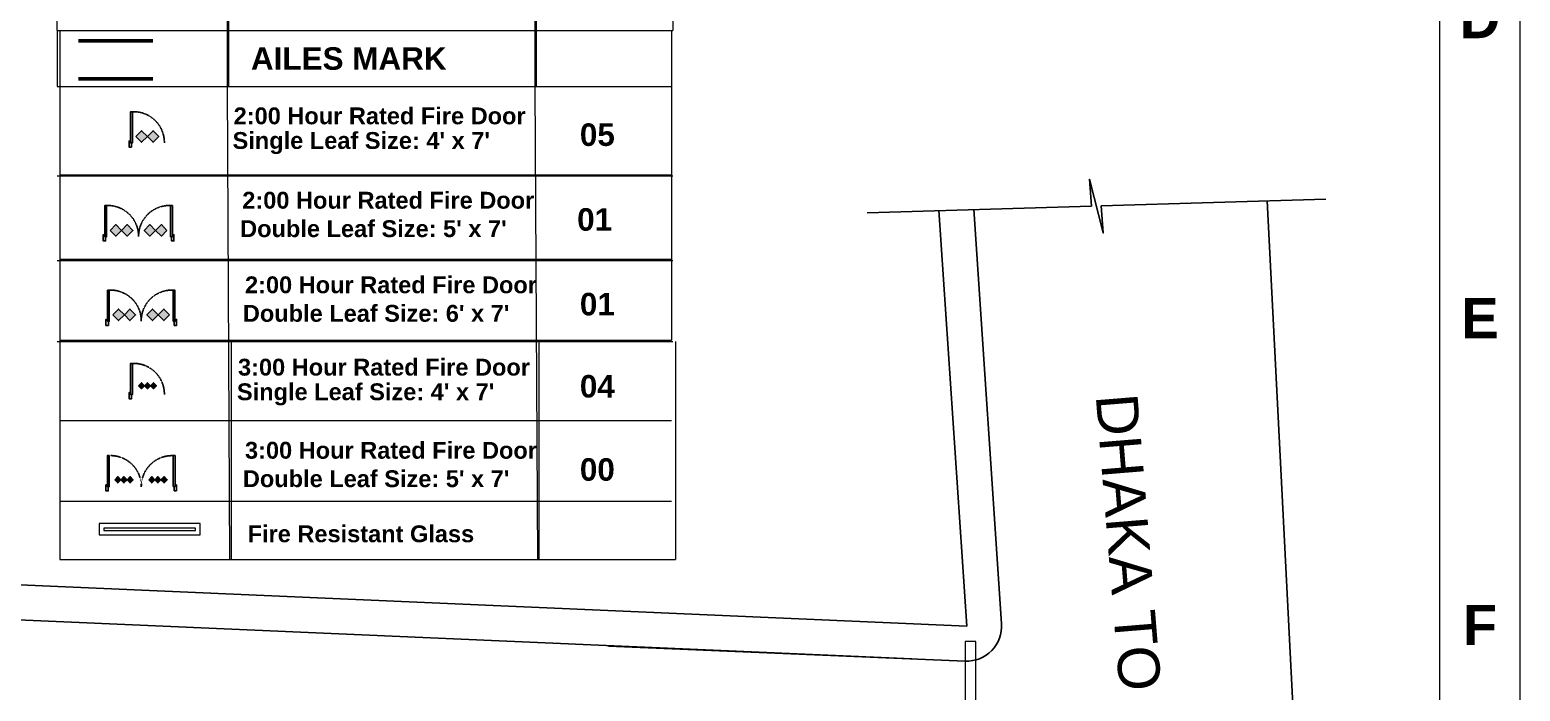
# Model space of a CAD drawing. Header units: inches. Extents: x -250485 to 735580, y -140410 to 288049.
# Drawn here: x 25000 to 26536, y 21865 to 22547 of the extents above; entities that cross this region are included whole.
import ezdxf

# ---------------------------------------------------------------- set-up
doc = ezdxf.new("R2010")
doc.units = ezdxf.units.IN
doc.header["$MEASUREMENT"] = 0
doc.linetypes.add('DASH', pattern=[0.35, 0.25, -0.1])
doc.layers.get('0').update_dxf_attribs({"lineweight": 0})
doc.layers.add('A site line', color=7, linetype='Continuous')
doc.layers.add('bp door', color=40, linetype='Continuous')
for name, color, linetype, lineweight in [('A window', 150, 'Continuous', 0), ('BRICK', 32, 'Continuous', 20), ('evacuation plan', 162, 'Continuous', 13), ('Inline', 7, 'Continuous', 0), ('Outline', 7, 'Continuous', 0), ('Scale_Text', 7, 'Continuous', 0), ('Text', 7, 'Continuous', 0), ('Titelblk', 7, 'Continuous', 25), ('TITLE', 7, 'Continuous', 20), ('wall', 7, 'Continuous', 0)]:
    doc.layers.add(name, color=color, linetype=linetype, lineweight=lineweight)
doc.styles.get("Standard").update_dxf_attribs({"font": 'arialbd.ttf', "height": 24})
doc.styles.add('style1', font='arial.ttf')

# ---------------------------------------------------------------- blocks, each defined once
blk = doc.blocks.new('single door')
at = {"ltscale": 100000}
h = blk.add_hatch(color=1, dxfattribs=at)
h.paths.add_polyline_path([(-35778.4, 23402), (-35782.7, 23397.8), (-35778.4, 23393.6), (-35778.4, 23393.6), (-35778.4, 23393.6), (-35774.2, 23397.8)])
h.paths.add_polyline_path([(-35782.7, 23389.3), (-35778.4, 23385.1), (-35774.2, 23389.3), (-35778.4, 23393.6), (-35778.4, 23393.6), (-35778.4, 23393.6)])
at = {"layer": 'bp door', "color": 1}
for points in [[(-35778.4, 23393.6), (-35774.2, 23397.8), (-35778.4, 23402), (-35782.7, 23397.8)], [(-35778.4, 23385.1), (-35774.2, 23389.3), (-35778.4, 23393.6), (-35782.7, 23389.3)], [(-35796.8, 23382.4), (-35796.8, 23381.1), (-35773.7, 23381.1), (-35773.7, 23382.4)], [(-35773.7, 23381.7), (-35773.7, 23381.1), (-35775.1, 23381.1), (-35775.1, 23379.9), (-35770.6, 23379.9), (-35770.6, 23381.7)]]:
    blk.add_lwpolyline(points, close=True, dxfattribs=at)
at = {"layer": 'bp door', "color": 1, "linetype": 'DASH'}
blk.add_arc((-35774, 23383.3), 22.9, 89.3284, 182.3206, dxfattribs=at)
blk = doc.blocks.new('PAGE')
at = {"layer": 'Inline', "color": 252, "lineweight": 15}
blk.add_lwpolyline([(178051640.63, 22656441.11), (178051640.63, 22657235.79), (178050505.36, 22657235.79), (178050505.36, 22656441.11)], close=True, dxfattribs=at)
at = {"layer": 'Outline', "color": 252, "lineweight": 15}
blk.add_line((178051662.57, 22656424.24), (178051662.57, 22657252.66), dxfattribs=at)
at = {"layer": 'Scale_Text', "color": 252, "lineweight": 13, "char_height": 10.97, "width": 8.3603, "attachment_point": 5}
for s, insert in [('D', (178051651.6, 22656962.62)), ('E', (178051651.6, 22656880.75)), ('F', (178051651.6, 22656797.06))]:
    blk.add_mtext(s, dxfattribs=dict(at, insert=insert))
blk = doc.blocks.new('Title')
at = {"layer": 'Titelblk', "color": 3, "linetype": 'Continuous', "lineweight": 0, "xscale": 3.014611567961765, "yscale": 3.014611567959946, "zscale": 3.014611567966516}
blk.add_blockref('PAGE', (-536855255.8, -68388224), dxfattribs=at)

msp = doc.modelspace()

# ---------------------------------------------------------------- hatches: boundary and pattern name
at = {"ltscale": 100000}
h = msp.add_hatch(color=1, dxfattribs=at)
h.paths.add_polyline_path([(25124, 22180), (25120.9, 22183.1), (25117.8, 22180), (25117.8, 22180), (25117.8, 22180), (25120.9, 22176.9)])
h.paths.add_polyline_path([(25114.7, 22183.1), (25111.6, 22180), (25114.7, 22176.9), (25117.8, 22180), (25117.8, 22180), (25117.8, 22180)])
h = msp.add_hatch(color=1, dxfattribs=at)
h.paths.add_polyline_path([(25130.1, 22180), (25127.1, 22183.1), (25124, 22180), (25124, 22180), (25124, 22180), (25127.1, 22176.9)])
h.paths.add_polyline_path([(25120.9, 22183.1), (25117.8, 22180), (25120.9, 22176.9), (25124, 22180), (25124, 22180), (25124, 22180)])
h = msp.add_hatch(color=1, dxfattribs=at)
h.paths.add_polyline_path([(25099.8, 22083), (25096.6, 22086.2), (25093.5, 22083), (25093.5, 22083), (25093.5, 22083), (25096.6, 22079.8)])
h.paths.add_polyline_path([(25090.3, 22086.2), (25087.1, 22083), (25090.3, 22079.8), (25093.5, 22083), (25093.5, 22083), (25093.5, 22083)])
h = msp.add_hatch(color=1, dxfattribs=at)
h.paths.add_polyline_path([(25106.1, 22083), (25103, 22086.2), (25099.8, 22083), (25099.8, 22083), (25099.8, 22083), (25103, 22079.8)])
h.paths.add_polyline_path([(25096.6, 22086.2), (25093.5, 22083), (25096.6, 22079.8), (25099.8, 22083), (25099.8, 22083), (25099.8, 22083)])
h = msp.add_hatch(color=1, dxfattribs=at)
h.paths.add_polyline_path([(25134.8, 22083), (25131.7, 22086.2), (25128.5, 22083), (25128.5, 22083), (25128.5, 22083), (25131.7, 22079.8)])
h.paths.add_polyline_path([(25125.3, 22086.2), (25122.1, 22083), (25125.3, 22079.8), (25128.5, 22083), (25128.5, 22083), (25128.5, 22083)])
h = msp.add_hatch(color=1, dxfattribs=at)
h.paths.add_polyline_path([(25141.2, 22083), (25138, 22086.2), (25134.8, 22083), (25134.8, 22083), (25134.8, 22083), (25138, 22079.8)])
h.paths.add_polyline_path([(25131.7, 22086.2), (25128.5, 22083), (25131.7, 22079.8), (25134.8, 22083), (25134.8, 22083), (25134.8, 22083)])

# ---------------------------------------------------------------- linework, layer by layer
at = {"layer": 'A site line', "color": 7, "ltscale": 30}
for p, q in [((26275.1, 22370.7, -7.8), (26345.2, 20999.4, -7.8)), ((25965.4, 21932, -11.6), (25936.6, 22360.9, -11.6)), ((26001.3, 21934.4, -11.6), (25972.6, 22361.9, -11.6)), ((24720.8, 21986.2, -11.6), (25965.4, 21932, -11.6))]:
    msp.add_line(p, q, dxfattribs=at)
at = {"layer": 'A site line', "color": 7, "ltscale": 30, "extrusion": (0.029825, -0.004737, 0.999544), "elevation": 669.9}
msp.add_lwpolyline([(26138.4, -22025.2), (26181.4, -22252.7), (26208.4, -22246.5), (26156, -22269), (26183.2, -22262.7), (26226.2, -22490.2)], dxfattribs=at)
at = {"layer": 'A site line', "color": 7, "ltscale": 30, "elevation": -11.6}
msp.add_lwpolyline([(24722.6, 22058), (24687.3, 22060.8), (24684.8, 21987.1, 0.409031), (24719.3, 21950.2), (25908.9, 21898.3)], format="xyb", dxfattribs=at)
msp.add_lwpolyline([(25596.1, 21911.6), (25963.9, 21896)], dxfattribs=at)
at = {"layer": 'A site line', "color": 7, "ltscale": 30}
msp.add_arc((25965.4, 21932, -9.7), 36, 267.575, 3.8379, dxfattribs=at)
at = {"layer": 'A window', "color": 4, "ltscale": 30}
msp.add_lwpolyline([(25070.9, 22037.9), (25070.9, 22026.1), (25175.3, 22026.1), (25175.3, 22037.9), (25070.9, 22037.9)], dxfattribs=at)
msp.add_lwpolyline([(25075.7, 22033.2), (25075.7, 22030.8), (25170.5, 22030.8), (25170.5, 22033.2)], close=True, dxfattribs=at)
at = {"layer": 'bp door', "color": 1}
for p, q in [((25147.4, 22107.9), (25149.3, 22107.9)), ((25147.4, 22075.9), (25147.4, 22107.9)), ((25149.3, 22107.9), (25149.3, 22075.9)), ((25149.3, 22075.9), (25147.4, 22075.9)), ((25148.4, 22075.9), (25149.3, 22075.9)), ((25148.4, 22071.5), (25148.4, 22075.9)), ((25150.9, 22071.5), (25148.4, 22071.5)), ((25149.3, 22075.9), (25149.3, 22077.7)), ((25149.3, 22077.7), (25150.9, 22077.7)), ((25150.9, 22077.7), (25150.9, 22071.5))]:
    msp.add_line(p, q, dxfattribs=at)
for points in [[(25105.3, 22202.9), (25103.5, 22202.9), (25103.5, 22170.9), (25105.3, 22170.9)], [(25104.4, 22170.9), (25103.5, 22170.9), (25103.5, 22172.8), (25101.9, 22172.8), (25101.9, 22166.5), (25104.4, 22166.5)], [(25111.6, 22180), (25114.7, 22176.9), (25117.8, 22180), (25114.7, 22183.1)], [(25117.8, 22180), (25120.9, 22176.9), (25124, 22180), (25120.9, 22183.1)], [(25117.8, 22180), (25120.9, 22176.9), (25124, 22180), (25120.9, 22183.1)], [(25124, 22180), (25127.1, 22176.9), (25130.1, 22180), (25127.1, 22183.1)], [(25081.5, 22107.9), (25079.6, 22107.9), (25079.6, 22075.9), (25081.5, 22075.9)], [(25087.1, 22083), (25090.3, 22079.8), (25093.5, 22083), (25090.3, 22086.2)], [(25093.5, 22083), (25096.6, 22079.8), (25099.8, 22083), (25096.6, 22086.2)], [(25093.5, 22083), (25096.6, 22079.8), (25099.8, 22083), (25096.6, 22086.2)], [(25099.8, 22083), (25103, 22079.8), (25106.1, 22083), (25103, 22086.2)], [(25122.1, 22083), (25125.3, 22079.8), (25128.5, 22083), (25125.3, 22086.2)], [(25128.5, 22083), (25131.7, 22079.8), (25134.8, 22083), (25131.7, 22086.2)], [(25128.5, 22083), (25131.7, 22079.8), (25134.8, 22083), (25131.7, 22086.2)], [(25134.8, 22083), (25138, 22079.8), (25141.2, 22083), (25138, 22086.2)], [(25080.5, 22075.9), (25079.6, 22075.9), (25079.6, 22077.7), (25078, 22077.7), (25078, 22071.5), (25080.5, 22071.5)]]:
    msp.add_lwpolyline(points, close=True, dxfattribs=at)
at = {"layer": 'bp door', "color": 1, "linetype": 'DASH'}
for centre in [(25106.6, 22171.3), (25082.8, 22076.2)]:
    msp.add_arc(centre, 31.7, 359.3284, 92.3206, dxfattribs=at)
at = {"layer": 'bp door', "color": 1, "linetype": 'DASH', "extrusion": (0, 0, -1)}
msp.add_ellipse((25146.2, 22076.2), major_axis=(-22.4, 22.4), ratio=1, start_param=5.486066, end_param=7.109086, dxfattribs=at)
at = {"layer": 'BRICK', "color": 7, "ltscale": 30, "elevation": -11.6}
msp.add_lwpolyline([(25974.8, 21916.3), (25963.7, 21916.3), (25963.7, 21761.6), (25974.8, 21761.6)], close=True, dxfattribs=at)
at = {"layer": 'evacuation plan', "color": 11, "ltscale": 10, "true_color": 0xf27172}
for p, q in [((25027.7, 22546.2), (25027.7, 23493.7)), ((25663.8, 23493.7), (25662.5, 22546.2)), ((25202.9, 23490.9), (25202.9, 22546.2)), ((25204.3, 23490.9), (25204.3, 22546.2)), ((25520.2, 23490.9), (25520.2, 22546.2)), ((25521.6, 23490.9), (25521.6, 22546.2)), ((25027.7, 22546.2), (25662.5, 22546.2)), ((25027.7, 22546.2), (25027.7, 22488.4)), ((25030.4, 22546.2), (25030.4, 22488.4)), ((25202.9, 22546.2), (25202.9, 22488.4)), ((25204.3, 22546.2), (25204.3, 22488.4)), ((25520.2, 22546.2), (25520.2, 22488.4)), ((25521.6, 22546.2), (25521.6, 22488.4)), ((25661, 22546.2), (25661, 22488.4)), ((25027.7, 22488.4), (25661, 22488.4)), ((25030.4, 22488.4), (25030.4, 22225.6)), ((25202.9, 22488.4), (25205.5, 22000.9)), ((25520.2, 22488.4), (25522.9, 22000.9)), ((25661, 22488.9), (25661, 22226.8)), ((25027.7, 22396.2), (25662.5, 22396.2)), ((25030, 22397.3), (25661, 22397.3)), ((25027.7, 22308.9), (25662.5, 22308.9)), ((25030.4, 22310.3), (25661, 22310.3)), ((25027.7, 22225.6), (25662.5, 22225.6)), ((25030.4, 22227), (25661, 22227)), ((25030.4, 22227), (25661, 22227)), ((25030.4, 22225.6), (25030.4, 22000.9)), ((25207.1, 22226.8), (25207.1, 22000.9)), ((25524.4, 22226.8), (25524.4, 22000.9)), ((25665.3, 22225.6), (25665.3, 22000.9)), ((25030.4, 22144.1), (25661, 22144.1)), ((25030.4, 22061), (25661, 22061)), ((25030.4, 22000.9), (25665.3, 22000.9))]:
    msp.add_line(p, q, dxfattribs=at)
at = {"layer": 'wall', "color": 75, "lineweight": 53, "ltscale": 100000}
for p, q in [((25049.6, 22535.4), (25126.5, 22535.4)), ((25049.6, 22496.4), (25126.5, 22496.4))]:
    msp.add_line(p, q, dxfattribs=at)

# ---------------------------------------------------------------- block references
at = {"layer": 'TITLE', "xscale": 1.253909077960998, "yscale": 1.253909077960998, "zscale": 1.253909067584736}
msp.add_blockref('Title', (150239.3, 130749.3), dxfattribs=at)
at = {"layer": 'wall', "color": 4, "ltscale": 100000, "yscale": 1.386507937626448}
for p, xscale, zscale, rotation in [((-7314.6, -27170.2), 1.386507937626448, 1.386507937630086, 270), ((-7341.2, -27266.9), 1.386507937626448, 1.386507937630086, 270), ((57564.6, -27266.9), -1.386507937626448, 1.386507937629645, 90), ((-7338.4, -27354.1), 1.386507937626448, 1.386507937630086, 270), ((57567.3, -27354.1), -1.386507937626448, 1.386507937629645, 90)]:
    msp.add_blockref('single door', p, dxfattribs=dict(at, xscale=xscale, zscale=zscale, rotation=rotation))

# ---------------------------------------------------------------- texts
at = {"layer": 'evacuation plan', "color": 11, "lineweight": -2, "true_color": 0xf27172}
for s, height, p in [('AILES MARK', 23.21, (25227.5, 22505.7)), ('2:00 Hour Rated Fire Door', 17.389, (25209.7, 22449.5)), ('05', 23.21, (25566.6, 22427.2)), ("Single Leaf Size: 4' x 7'", 17.389, (25208.6, 22424.1)), ('2:00 Hour Rated Fire Door', 17.389, (25218.6, 22362.5)), ('01', 23.21, (25563.8, 22339.8)), ("Double Leaf Size: 5' x 7'", 17.389, (25216.4, 22333.2)), ('2:00 Hour Rated Fire Door', 17.389, (25221.4, 22275.3)), ("Double Leaf Size: 6' x 7'", 17.389, (25219.2, 22245.9)), ('01', 23.21, (25566.6, 22252.5)), ('3:00 Hour Rated Fire Door', 17.389, (25214.2, 22190.4)), ('04', 23.21, (25566.6, 22167.8)), ("Single Leaf Size: 4' x 7'", 17.389, (25213.1, 22165)), ('3:00 Hour Rated Fire Door', 17.389, (25221.4, 22104.7)), ("Double Leaf Size: 5' x 7'", 17.389, (25219.2, 22075.4)), ('00', 23.21, (25566.6, 22082)), ('Fire Resistant Glass', 17.389, (25224.1, 22018.6))]:
    msp.add_text(s, height=height, dxfattribs=at).set_placement(p)
at = {"layer": 'Text', "color": 7, "extrusion": (0.029825, -0.004737, 0.999544), "style": 'style1'}
msp.add_text(' DHAKA TO MUNSHIGONJ HIGHWAY', height=43.04, rotation=193.6785, dxfattribs=at).set_placement((26005.5, -22283.9, 661.7))

doc.saveas('drawing.dxf')
